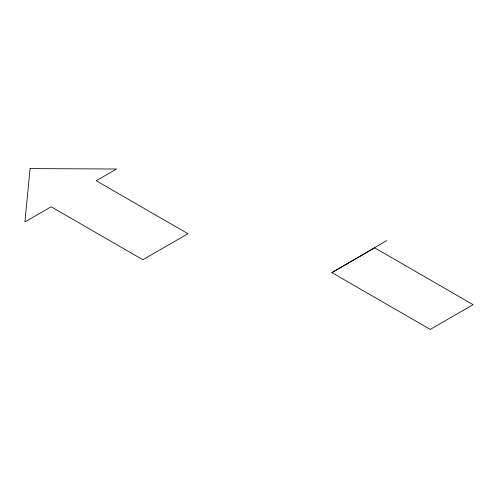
<?xml version="1.0" encoding="UTF-8"?>
<svg xmlns="http://www.w3.org/2000/svg" width="498" height="498" viewBox="0 0 498 498"><rect width="100%" height="100%" fill="white"/><g stroke="black" fill="none" stroke-linecap="round" stroke-linejoin="round"><path stroke-width="0.75" d="M331.873 272.611L374.726 247.873L473.1 304.67L430.247 329.408L331.873 272.611L386.753 240.59M30.067 168.592L24.9 221.909L51.113 206.776L142.864 259.744L187.951 233.711L96.201 180.743L116.501 169.021L30.067 168.592"/></g></svg>
